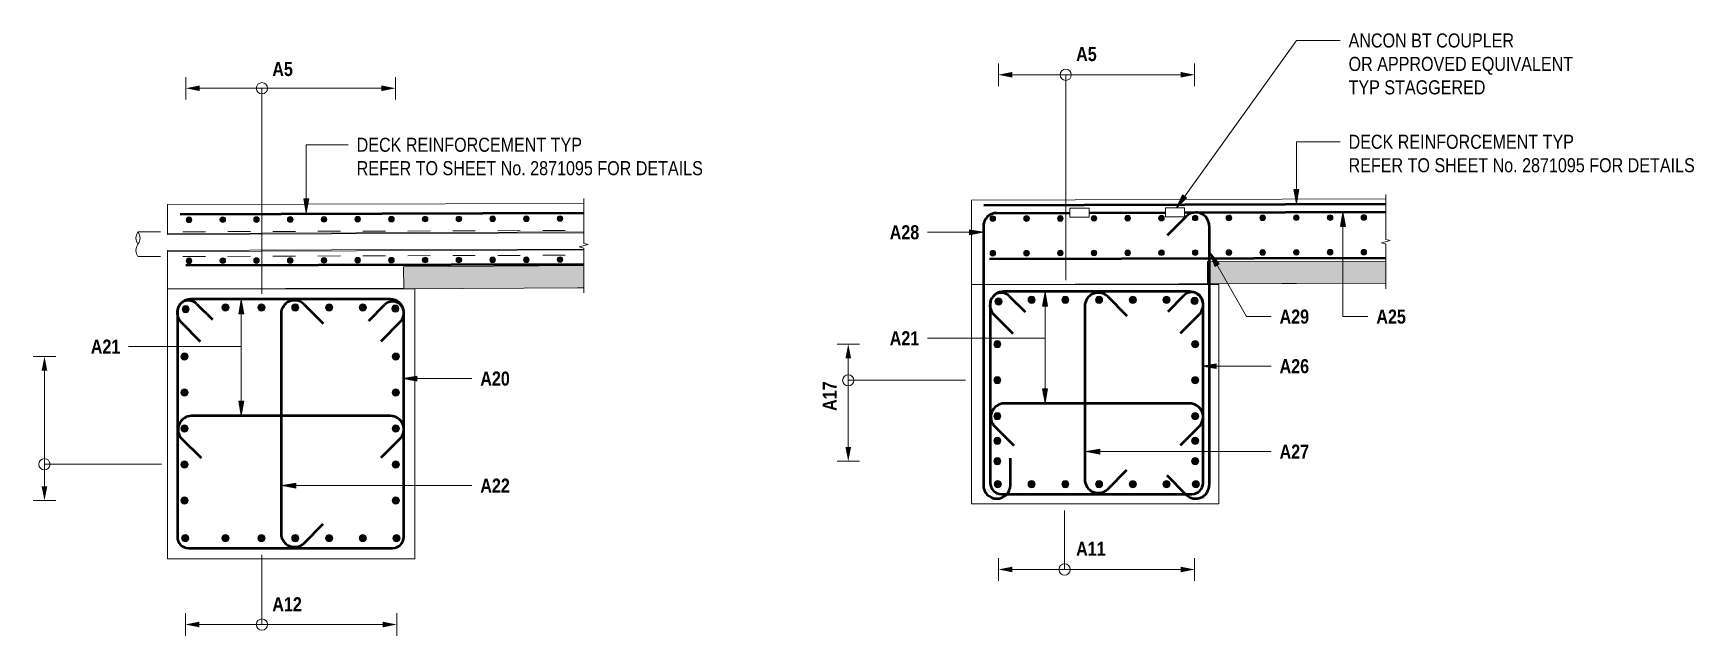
# Model space of a CAD drawing. Header units: metres. Extents: x 1652 to 1749, y -583 to 22.
# Drawn here: x 1739.14 to 1746.52, y 17.42 to 20.1 of the extents above; entities that cross this region are included whole.
import ezdxf

# ---------------------------------------------------------------- set-up
doc = ezdxf.new("R2010")
doc.units = ezdxf.units.M
doc.linetypes.add('JacobsDash', pattern=[0.0045, 0.003, -0.0015])
for name, color, linetype, lineweight in [('BRIDGE-ABUTMENT-CONC', 7, 'Continuous', 50), ('D-BDGE', 7, 'Continuous', 13), ('D-BDGE-18-SOLID', 7, 'Continuous', 9), ('D-BDGE-FLOOR', 7, 'Continuous', 50), ('D-BDGE-FLOOR-HID', 7, 'JacobsDash', 18), ('D-BDGE-FRAMING', 7, 'Continuous', 50), ('D-BDGE-LINE', 7, 'Continuous', 9), ('D-ENHA-GEN-LINE', 7, 'Continuous', 9), ('D-ENHA-TEXT', 7, 'Continuous', 9)]:
    doc.layers.add(name, color=color, linetype=linetype, lineweight=lineweight)
doc.styles.add('Arial Narrow_2', font='ARIALN.TTF', dxfattribs={"height": 0.0625})
doc.styles.add('Arial Narrow_B_1', font='ARIALNB.TTF', dxfattribs={"height": 0.0625})

# ---------------------------------------------------------------- blocks, each defined once
blk = doc.blocks.new('07_STR_DPS_PermadecPanel - 07_STR_DPS_PermadecPanel-5973115-DRG-1075 - SECTION 02')
at = {"layer": 'D-BDGE-FRAMING', "color": 252, "lineweight": 9, "true_color": 0x888888}
blk.add_line((582.5565, 18.9679), (582.5622, 18.9679), dxfattribs=at)
blk = doc.blocks.new('CS_DET_Reinf_Bar Section_Solid - Reo Dot 32-6113454-DRG-1075 - SECTION 02')
at = {"layer": 'D-BDGE-LINE'}
blk.add_hatch(color=256, dxfattribs=at).paths.add_polyline_path([(580.787, 18.0058), (580.7911, 18.0064), (580.795, 18.008), (580.7983, 18.0105), (580.8008, 18.0138), (580.8024, 18.0177), (580.803, 18.0218), (580.8024, 18.026), (580.8008, 18.0298), (580.7983, 18.0331), (580.795, 18.0357), (580.7911, 18.0373), (580.787, 18.0378), (580.7828, 18.0373), (580.779, 18.0357), (580.7756, 18.0331), (580.7731, 18.0298), (580.7715, 18.026), (580.771, 18.0218), (580.7715, 18.0177), (580.7731, 18.0138), (580.7756, 18.0105), (580.779, 18.008), (580.7828, 18.0064)])
for start, end in [(0, 180), (180, 0)]:
    blk.add_arc((580.787, 18.0218), 0.016, start, end, dxfattribs=at)
blk = doc.blocks.new('T2DExtentArrowReinf_v1 - Extent-6415628-DRG-1075 - SECTION 02')
at = {"layer": 'D-BDGE-LINE'}
for p, q in [((581.1311, 17.4702), (581.1311, 17.78)), ((580.7908, 17.5038), (580.7908, 17.4702)), ((581.6683, 17.4702), (580.8533, 17.4702)), ((581.7308, 17.4602), (581.7308, 17.4964))]:
    blk.add_line(p, q, dxfattribs=at)
blk = doc.blocks.new('T2DExtentArrowReinf_v1 - Extent-6415200-DRG-1075 - SECTION 02')
at = {"layer": 'D-BDGE-LINE'}
for p, q in [((580.154, 18.6618), (580.1902, 18.6618)), ((580.164, 18.5993), (580.164, 18.0843)), ((580.164, 18.183), (580.685, 18.183)), ((580.1977, 18.0218), (580.164, 18.0218))]:
    blk.add_line(p, q, dxfattribs=at)
blk = doc.blocks.new('Repeating Detail - Reo Dot_Scale 25_Section-1695670-DRG-1075 - SECTION 02')
at = {"layer": 'D-BDGE-LINE', "true_color": 0xc7c7c7}
for points in [[(582.3071, 19.2621), (582.3103, 19.2625), (582.3133, 19.2638), (582.3159, 19.2658), (582.3179, 19.2684), (582.3191, 19.2714), (582.3195, 19.2746), (582.3191, 19.2779), (582.3178, 19.2809), (582.3158, 19.2835), (582.3133, 19.2854), (582.3102, 19.2867), (582.307, 19.2871), (582.3038, 19.2867), (582.3008, 19.2854), (582.2982, 19.2834), (582.2962, 19.2808), (582.295, 19.2778), (582.2945, 19.2746), (582.295, 19.2713), (582.2962, 19.2683), (582.2982, 19.2657), (582.3008, 19.2638), (582.3038, 19.2625)], [(582.4571, 19.2626), (582.4603, 19.263), (582.4633, 19.2642), (582.4659, 19.2662), (582.4679, 19.2688), (582.4691, 19.2719), (582.4695, 19.2751), (582.4691, 19.2783), (582.4678, 19.2813), (582.4658, 19.2839), (582.4633, 19.2859), (582.4602, 19.2871), (582.457, 19.2876), (582.4538, 19.2871), (582.4508, 19.2859), (582.4482, 19.2839), (582.4462, 19.2813), (582.445, 19.2783), (582.4445, 19.275), (582.445, 19.2718), (582.4462, 19.2688), (582.4482, 19.2662), (582.4508, 19.2642), (582.4538, 19.263)], [(580.8071, 19.2576), (580.8103, 19.258), (580.8133, 19.2593), (580.8159, 19.2613), (580.8179, 19.2639), (580.8191, 19.2669), (580.8195, 19.2702), (580.8191, 19.2734), (580.8178, 19.2764), (580.8159, 19.279), (580.8133, 19.281), (580.8102, 19.2822), (580.807, 19.2826), (580.8038, 19.2822), (580.8008, 19.2809), (580.7982, 19.2789), (580.7962, 19.2763), (580.795, 19.2733), (580.7945, 19.2701), (580.795, 19.2668), (580.7962, 19.2638), (580.7982, 19.2612), (580.8008, 19.2593), (580.8038, 19.258)], [(580.9571, 19.2581), (580.9603, 19.2585), (580.9633, 19.2598), (580.9659, 19.2617), (580.9679, 19.2643), (580.9691, 19.2674), (580.9695, 19.2706), (580.9691, 19.2738), (580.9678, 19.2768), (580.9659, 19.2794), (580.9633, 19.2814), (580.9602, 19.2826), (580.957, 19.2831), (580.9538, 19.2826), (580.9508, 19.2814), (580.9482, 19.2794), (580.9462, 19.2768), (580.945, 19.2738), (580.9445, 19.2705), (580.945, 19.2673), (580.9462, 19.2643), (580.9482, 19.2617), (580.9508, 19.2597), (580.9538, 19.2585)], [(581.1071, 19.2585), (581.1103, 19.2589), (581.1133, 19.2602), (581.1159, 19.2622), (581.1179, 19.2648), (581.1191, 19.2678), (581.1195, 19.271), (581.1191, 19.2743), (581.1178, 19.2773), (581.115, 19.2806), (581.1133, 19.2819), (581.1102, 19.2831), (581.107, 19.2835), (581.1038, 19.2831), (581.1008, 19.2818), (581.0982, 19.2798), (581.0962, 19.2772), (581.095, 19.2742), (581.0945, 19.271), (581.095, 19.2677), (581.0962, 19.2647), (581.0982, 19.2621), (581.1008, 19.2602), (581.1038, 19.2589)], [(581.2571, 19.259), (581.2603, 19.2594), (581.2633, 19.2607), (581.2659, 19.2626), (581.2679, 19.2652), (581.2691, 19.2683), (581.2695, 19.2715), (581.2691, 19.2747), (581.2678, 19.2777), (581.2659, 19.2803), (581.2633, 19.2823), (581.2602, 19.2835), (581.257, 19.284), (581.2538, 19.2835), (581.2508, 19.2823), (581.2482, 19.2803), (581.2462, 19.2777), (581.245, 19.2747), (581.2445, 19.2714), (581.245, 19.2682), (581.2462, 19.2652), (581.2482, 19.2626), (581.2508, 19.2606), (581.2538, 19.2594)], [(581.4071, 19.2594), (581.4103, 19.2598), (581.4133, 19.2611), (581.4159, 19.2631), (581.4179, 19.2657), (581.4191, 19.2687), (581.4195, 19.2719), (581.4191, 19.2752), (581.4178, 19.2782), (581.4159, 19.2808), (581.4133, 19.2828), (581.4102, 19.284), (581.407, 19.2844), (581.4038, 19.284), (581.4008, 19.2827), (581.3982, 19.2807), (581.3962, 19.2781), (581.395, 19.2751), (581.3945, 19.2719), (581.395, 19.2686), (581.3962, 19.2656), (581.3982, 19.263), (581.4008, 19.2611), (581.4038, 19.2598)], [(581.5571, 19.2599), (581.5603, 19.2603), (581.5633, 19.2616), (581.5659, 19.2635), (581.5679, 19.2661), (581.5691, 19.2692), (581.5695, 19.2724), (581.5691, 19.2756), (581.5678, 19.2786), (581.5659, 19.2812), (581.5633, 19.2832), (581.5602, 19.2844), (581.557, 19.2849), (581.5538, 19.2844), (581.5508, 19.2832), (581.5482, 19.2812), (581.5462, 19.2786), (581.545, 19.2756), (581.5445, 19.2723), (581.545, 19.2691), (581.5462, 19.2661), (581.5482, 19.2635), (581.5508, 19.2615), (581.5538, 19.2603)], [(581.7071, 19.2603), (581.7103, 19.2607), (581.7133, 19.262), (581.7159, 19.264), (581.7179, 19.2666), (581.7191, 19.2696), (581.7195, 19.2728), (581.7191, 19.2761), (581.7178, 19.2791), (581.7159, 19.2817), (581.7133, 19.2837), (581.7102, 19.2849), (581.707, 19.2853), (581.7038, 19.2849), (581.7008, 19.2836), (581.6982, 19.2816), (581.6962, 19.279), (581.695, 19.276), (581.6945, 19.2728), (581.695, 19.2695), (581.6962, 19.2665), (581.6982, 19.2639), (581.7008, 19.262), (581.7038, 19.2607)], [(581.8571, 19.2608), (581.8603, 19.2612), (581.8633, 19.2625), (581.8659, 19.2644), (581.8679, 19.267), (581.8691, 19.2701), (581.8695, 19.2733), (581.8691, 19.2765), (581.8678, 19.2795), (581.8659, 19.2821), (581.8633, 19.2841), (581.8602, 19.2853), (581.857, 19.2858), (581.8538, 19.2853), (581.8508, 19.2841), (581.8482, 19.2821), (581.8462, 19.2795), (581.845, 19.2765), (581.8445, 19.2732), (581.845, 19.27), (581.8462, 19.267), (581.8482, 19.2644), (581.8508, 19.2624), (581.8538, 19.2612)], [(582.0071, 19.2612), (582.0103, 19.2616), (582.0133, 19.2629), (582.0159, 19.2649), (582.0179, 19.2675), (582.0191, 19.2705), (582.0195, 19.2737), (582.0191, 19.277), (582.0178, 19.28), (582.0158, 19.2826), (582.0133, 19.2846), (582.0102, 19.2858), (582.007, 19.2862), (582.0038, 19.2858), (582.0008, 19.2845), (581.9982, 19.2825), (581.9962, 19.2799), (581.995, 19.2769), (581.9945, 19.2737), (581.995, 19.2704), (581.9962, 19.2674), (581.9982, 19.2648), (582.0008, 19.2629), (582.0038, 19.2616)], [(582.1571, 19.2617), (582.1603, 19.2621), (582.1633, 19.2633), (582.1659, 19.2653), (582.1679, 19.2679), (582.1691, 19.271), (582.1695, 19.2742), (582.1691, 19.2774), (582.1678, 19.2804), (582.1658, 19.283), (582.1633, 19.285), (582.1602, 19.2862), (582.157, 19.2867), (582.1538, 19.2862), (582.1508, 19.285), (582.1482, 19.283), (582.1462, 19.2804), (582.145, 19.2774), (582.1445, 19.2741), (582.145, 19.2709), (582.1462, 19.2679), (582.1482, 19.2653), (582.1508, 19.2633), (582.1538, 19.2621)]]:
    blk.add_hatch(color=9, dxfattribs=at).paths.add_polyline_path(points)
at = {"layer": 'D-BDGE-LINE', "color": 252, "true_color": 0x888888}
for centre, start, end in [((582.307, 19.2746), 90.17159, 270.17159), ((582.307, 19.2746), 270.17159, 90.17159), ((582.457, 19.2751), 90.17159, 270.17159), ((582.457, 19.2751), 270.17159, 90.17159), ((580.807, 19.2701), 90.17159, 270.17159), ((580.807, 19.2701), 270.17159, 90.17159), ((580.957, 19.2706), 90.17159, 270.17159), ((580.957, 19.2706), 270.17159, 90.17159), ((581.107, 19.271), 90.17159, 270.17159), ((581.107, 19.271), 270.17159, 90.17159), ((581.257, 19.2715), 90.17159, 270.17159), ((581.257, 19.2715), 270.17159, 90.17159), ((581.407, 19.2719), 90.17159, 270.17159), ((581.407, 19.2719), 270.17159, 90.17159), ((581.557, 19.2724), 90.17159, 270.17159), ((581.557, 19.2724), 270.17159, 90.17159), ((581.707, 19.2728), 90.17159, 270.17159), ((581.707, 19.2728), 270.17159, 90.17159), ((581.857, 19.2733), 90.17159, 270.17159), ((581.857, 19.2733), 270.17159, 90.17159), ((582.007, 19.2737), 90.17159, 270.17159), ((582.007, 19.2737), 270.17159, 90.17159), ((582.157, 19.2742), 90.17159, 270.17159), ((582.157, 19.2742), 270.17159, 90.17159)]:
    blk.add_arc(centre, 0.0125, start, end, dxfattribs=at)
blk = doc.blocks.new('T2DExtentArrowReinf_v1 - Extent-6500212-DRG-1075 - SECTION 02')
at = {"layer": 'D-BDGE-LINE'}
for p, q in [((580.792, 19.8213), (580.792, 19.8549)), ((581.662, 19.8549), (580.8545, 19.8549)), ((581.1311, 19.8549), (581.1311, 18.9414)), ((581.7245, 19.8649), (581.7245, 19.8287))]:
    blk.add_line(p, q, dxfattribs=at)
blk = doc.blocks.new('CS_DET_Pile-Column_BreakLine - Tubular BreakLine-7361537-DRG-1075 - SECTION 02')
at = {"layer": 'D-BDGE-LINE', "color": 143, "lineweight": 18, "true_color": 0x78aac8}
for centre, radius, start, end in [((580.6164, 19.1886), 0.0457, 142.95733, 217.04267), ((580.5435, 19.1886), 0.0456, 322.95733, 37.04267), ((580.6164, 19.1336), 0.0457, 142.95733, 217.04267)]:
    blk.add_arc(centre, radius, start, end, dxfattribs=at)
blk = doc.blocks.new('CS_DET_BreakLine_ViewScale - CS_Std BreakLine-6415726-DRG-1075 - SECTION 02')
at = {"layer": 'D-BDGE-LINE'}
for p, q in [((582.5622, 19.3645), (582.5622, 19.1645)), ((582.5822, 19.1595), (582.5422, 19.1495)), ((582.5422, 19.1495), (582.5622, 19.1445)), ((582.5622, 19.1645), (582.5822, 19.1595)), ((582.5622, 19.1445), (582.5622, 18.9445))]:
    blk.add_line(p, q, dxfattribs=at)
blk = doc.blocks.new('07_STR_DPS_PermadecPanel - 07_STR_DPS_PermadecPanel-5973115-DRG-1075 - SECTION 03')
at = {"layer": 'D-BDGE-FRAMING', "color": 252, "lineweight": 9, "true_color": 0x888888}
for p, q in [((581.762, 18.9912), (581.762, 18.9852)), ((581.762, 18.9852), (582.5549, 18.9876))]:
    blk.add_line(p, q, dxfattribs=at)
blk = doc.blocks.new('CS_DET_Reinf_Bar Section_Solid - Reo Dot 32-6113454-DRG-1075 - SECTION 03')
at = {"layer": 'D-BDGE-LINE'}
blk.add_hatch(color=256, dxfattribs=at).paths.add_polyline_path([(580.827, 18.1808), (580.8311, 18.1814), (580.835, 18.183), (580.8383, 18.1855), (580.8408, 18.1888), (580.8424, 18.1927), (580.843, 18.1968), (580.8424, 18.201), (580.8408, 18.2048), (580.8383, 18.2081), (580.835, 18.2107), (580.8311, 18.2123), (580.827, 18.2128), (580.8228, 18.2123), (580.819, 18.2107), (580.8156, 18.2081), (580.8131, 18.2048), (580.8115, 18.201), (580.811, 18.1968), (580.8115, 18.1927), (580.8131, 18.1888), (580.8156, 18.1855), (580.819, 18.183), (580.8228, 18.1814)])
for start, end in [(0, 180), (180, 0)]:
    blk.add_arc((580.827, 18.1968), 0.016, start, end, dxfattribs=at)
blk = doc.blocks.new('CS_DET_Reinf_Bar Section_Solid - Reo Dot 32-V17-DRG-1075 - SECTION 03')
at = {"layer": 'D-BDGE-LINE'}
blk.add_hatch(color=256, dxfattribs=at).paths.add_polyline_path([(580.8295, 18.0783), (580.8336, 18.0789), (580.8375, 18.0805), (580.8408, 18.083), (580.8433, 18.0863), (580.8449, 18.0902), (580.8454, 18.0949), (580.8449, 18.0985), (580.8433, 18.1023), (580.8408, 18.1056), (580.8375, 18.1082), (580.8336, 18.1098), (580.8289, 18.1102), (580.8253, 18.1098), (580.8215, 18.1082), (580.8181, 18.1056), (580.8156, 18.1023), (580.814, 18.0985), (580.8135, 18.0943), (580.814, 18.0902), (580.8156, 18.0863), (580.8181, 18.083), (580.8215, 18.0805), (580.8253, 18.0789), (580.8289, 18.0784)])
for start, end in [(0, 180), (180, 0)]:
    blk.add_arc((580.8295, 18.0943), 0.016, start, end, dxfattribs=at)
blk = doc.blocks.new('CS_DET_Reinf_Bar Section_Solid - Reo Dot 32-V18-DRG-1075 - SECTION 03')
at = {"layer": 'D-BDGE-LINE'}
blk.add_hatch(color=256, dxfattribs=at).paths.add_polyline_path([(581.7095, 18.0783), (581.7136, 18.0789), (581.7175, 18.0805), (581.7208, 18.083), (581.7233, 18.0863), (581.7249, 18.0902), (581.7254, 18.0949), (581.7249, 18.0985), (581.7233, 18.1023), (581.7208, 18.1056), (581.7175, 18.1082), (581.7136, 18.1098), (581.7095, 18.1103), (581.7053, 18.1098), (581.7015, 18.1082), (581.6981, 18.1056), (581.6956, 18.1023), (581.694, 18.0985), (581.6935, 18.0943), (581.694, 18.0902), (581.6956, 18.0863), (581.6981, 18.083), (581.7015, 18.0805), (581.7053, 18.0789)])
for start, end in [(0, 180), (180, 0)]:
    blk.add_arc((581.7095, 18.0943), 0.016, start, end, dxfattribs=at)
blk = doc.blocks.new('T2DExtentArrowReinf_v1 - Extent-6394538-DRG-1075 - SECTION 03')
at = {"layer": 'D-BDGE-LINE'}
for p, q in [((581.1261, 17.7149), (581.1261, 17.9765)), ((580.832, 17.7486), (580.832, 17.7149)), ((581.7045, 17.7049), (581.7045, 17.7411)), ((581.642, 17.7149), (580.8945, 17.7149))]:
    blk.add_line(p, q, dxfattribs=at)
blk = doc.blocks.new('T2DExtentArrowReinf_v1 - Extent-6395376-DRG-1075 - SECTION 03')
at = {"layer": 'D-BDGE-LINE'}
for p, q in [((580.154, 18.7168), (580.1902, 18.7168)), ((580.164, 18.6543), (580.164, 18.2593)), ((580.164, 18.5561), (580.685, 18.5561)), ((580.1977, 18.1968), (580.164, 18.1968))]:
    blk.add_line(p, q, dxfattribs=at)
blk = doc.blocks.new('Repeating Detail - Reo Dot_Scale 25_Section-1695670-DRG-1075 - SECTION 03')
at = {"layer": 'D-BDGE-LINE', "true_color": 0xc7c7c7}
for points in [[(580.8071, 19.2626), (580.8103, 19.263), (580.8133, 19.2643), (580.8159, 19.2663), (580.8179, 19.2689), (580.8191, 19.2719), (580.8195, 19.2752), (580.8191, 19.2784), (580.8178, 19.2814), (580.8159, 19.284), (580.8133, 19.286), (580.8102, 19.2872), (580.807, 19.2876), (580.8038, 19.2872), (580.8008, 19.2859), (580.7982, 19.2839), (580.7962, 19.2813), (580.795, 19.2783), (580.7945, 19.2751), (580.795, 19.2718), (580.7962, 19.2688), (580.7982, 19.2662), (580.8008, 19.2643), (580.8038, 19.263)], [(580.9571, 19.2631), (580.9603, 19.2635), (580.9633, 19.2648), (580.9659, 19.2667), (580.9679, 19.2693), (580.9691, 19.2724), (580.9695, 19.2756), (580.9691, 19.2788), (580.9678, 19.2818), (580.9659, 19.2844), (580.9633, 19.2864), (580.9602, 19.2876), (580.957, 19.2881), (580.9538, 19.2876), (580.9508, 19.2864), (580.9482, 19.2844), (580.9462, 19.2818), (580.945, 19.2788), (580.9445, 19.2755), (580.945, 19.2723), (580.9462, 19.2693), (580.9482, 19.2667), (580.9508, 19.2647), (580.9538, 19.2635)], [(581.1071, 19.2635), (581.1103, 19.2639), (581.1133, 19.2652), (581.1159, 19.2672), (581.1179, 19.2698), (581.1191, 19.2728), (581.1195, 19.276), (581.1191, 19.2793), (581.1178, 19.2823), (581.1159, 19.2849), (581.1133, 19.2869), (581.1102, 19.2881), (581.107, 19.2885), (581.1038, 19.2881), (581.1008, 19.2868), (581.0982, 19.2848), (581.0962, 19.2822), (581.095, 19.2792), (581.0945, 19.276), (581.095, 19.2727), (581.0962, 19.2697), (581.0982, 19.2671), (581.1008, 19.2652), (581.1038, 19.2639)], [(581.2571, 19.264), (581.2603, 19.2644), (581.2633, 19.2657), (581.2659, 19.2676), (581.2679, 19.2702), (581.2691, 19.2733), (581.2695, 19.2765), (581.2691, 19.2797), (581.2678, 19.2827), (581.2659, 19.2853), (581.2633, 19.2873), (581.2602, 19.2885), (581.257, 19.289), (581.2538, 19.2885), (581.2508, 19.2873), (581.2482, 19.2853), (581.2462, 19.2827), (581.245, 19.2797), (581.2445, 19.2764), (581.245, 19.2732), (581.2462, 19.2702), (581.2482, 19.2676), (581.2508, 19.2656), (581.2538, 19.2644)], [(581.4071, 19.2644), (581.4103, 19.2648), (581.4133, 19.2661), (581.4159, 19.2681), (581.4179, 19.2707), (581.4191, 19.2737), (581.4195, 19.2769), (581.4191, 19.2802), (581.4178, 19.2832), (581.4159, 19.2858), (581.4133, 19.2878), (581.4102, 19.289), (581.407, 19.2894), (581.4038, 19.289), (581.4008, 19.2877), (581.3982, 19.2857), (581.3962, 19.2831), (581.395, 19.2801), (581.3945, 19.2769), (581.395, 19.2736), (581.3962, 19.2706), (581.3982, 19.268), (581.4008, 19.2661), (581.4038, 19.2648)], [(581.5571, 19.2649), (581.5603, 19.2653), (581.5633, 19.2666), (581.5659, 19.2685), (581.5679, 19.2711), (581.5691, 19.2742), (581.5695, 19.2774), (581.5691, 19.2806), (581.5678, 19.2836), (581.5659, 19.2862), (581.5633, 19.2882), (581.5602, 19.2894), (581.557, 19.2899), (581.5538, 19.2894), (581.5508, 19.2882), (581.5482, 19.2862), (581.5462, 19.2836), (581.545, 19.2806), (581.5445, 19.2773), (581.545, 19.2741), (581.5462, 19.2711), (581.5482, 19.2685), (581.5508, 19.2665), (581.5538, 19.2653)], [(581.7071, 19.2653), (581.7103, 19.2657), (581.7133, 19.267), (581.7159, 19.269), (581.7179, 19.2716), (581.7191, 19.2746), (581.7195, 19.2778), (581.7191, 19.2811), (581.7178, 19.2841), (581.7159, 19.2867), (581.7133, 19.2887), (581.7102, 19.2899), (581.707, 19.2903), (581.7038, 19.2899), (581.7008, 19.2886), (581.6982, 19.2866), (581.6962, 19.284), (581.695, 19.281), (581.6945, 19.2778), (581.695, 19.2745), (581.6962, 19.2715), (581.6982, 19.2689), (581.7008, 19.267), (581.7038, 19.2657)], [(581.8571, 19.2658), (581.8603, 19.2662), (581.8633, 19.2675), (581.8659, 19.2694), (581.8679, 19.272), (581.8691, 19.2751), (581.8695, 19.2783), (581.8691, 19.2815), (581.8678, 19.2845), (581.8659, 19.2871), (581.8633, 19.2891), (581.8602, 19.2903), (581.857, 19.2908), (581.8538, 19.2903), (581.8508, 19.2891), (581.8482, 19.2871), (581.8462, 19.2845), (581.845, 19.2815), (581.8445, 19.2782), (581.845, 19.275), (581.8462, 19.272), (581.8482, 19.2694), (581.8508, 19.2674), (581.8538, 19.2662)], [(582.0071, 19.2662), (582.0103, 19.2666), (582.0133, 19.2679), (582.0159, 19.2699), (582.0179, 19.2725), (582.0191, 19.2755), (582.0195, 19.2787), (582.0191, 19.282), (582.0178, 19.285), (582.0158, 19.2876), (582.0133, 19.2896), (582.0102, 19.2908), (582.007, 19.2912), (582.0038, 19.2908), (582.0008, 19.2895), (581.9982, 19.2875), (581.9962, 19.2849), (581.995, 19.2819), (581.9945, 19.2787), (581.995, 19.2754), (581.9962, 19.2724), (581.9982, 19.2698), (582.0008, 19.2679), (582.0038, 19.2666)], [(582.1571, 19.2667), (582.1603, 19.2671), (582.1633, 19.2683), (582.1659, 19.2703), (582.1679, 19.2729), (582.1691, 19.276), (582.1695, 19.2792), (582.1691, 19.2824), (582.1678, 19.2854), (582.1658, 19.288), (582.1633, 19.29), (582.1602, 19.2912), (582.157, 19.2917), (582.1538, 19.2912), (582.1508, 19.29), (582.1482, 19.288), (582.1462, 19.2854), (582.145, 19.2824), (582.1445, 19.2791), (582.145, 19.2759), (582.1462, 19.2729), (582.1482, 19.2703), (582.1508, 19.2683), (582.1538, 19.2671)], [(582.3071, 19.2671), (582.3103, 19.2675), (582.3133, 19.2688), (582.3159, 19.2708), (582.3179, 19.2734), (582.3191, 19.2764), (582.3195, 19.2796), (582.3191, 19.2829), (582.3178, 19.2859), (582.3158, 19.2885), (582.3133, 19.2904), (582.3102, 19.2917), (582.307, 19.2921), (582.3038, 19.2917), (582.3008, 19.2904), (582.2982, 19.2884), (582.2962, 19.2858), (582.295, 19.2828), (582.2945, 19.2796), (582.295, 19.2763), (582.2962, 19.2733), (582.2982, 19.2707), (582.3008, 19.2688), (582.3038, 19.2675)], [(582.4571, 19.2676), (582.4603, 19.268), (582.4633, 19.2692), (582.4659, 19.2712), (582.4679, 19.2738), (582.4691, 19.2769), (582.4695, 19.2801), (582.4691, 19.2833), (582.4678, 19.2863), (582.4658, 19.2889), (582.4633, 19.2909), (582.4602, 19.2921), (582.457, 19.2926), (582.4538, 19.2921), (582.4508, 19.2909), (582.4482, 19.2889), (582.4462, 19.2863), (582.445, 19.2833), (582.4445, 19.28), (582.445, 19.2768), (582.4462, 19.2738), (582.4482, 19.2712), (582.4508, 19.2692), (582.4538, 19.268)]]:
    blk.add_hatch(color=9, dxfattribs=at).paths.add_polyline_path(points)
at = {"layer": 'D-BDGE-LINE', "color": 252, "true_color": 0x888888}
for centre, start, end in [((580.807, 19.2751), 90.17159, 270.17159), ((580.807, 19.2751), 270.17159, 90.17159), ((580.957, 19.2756), 90.17159, 270.17159), ((580.957, 19.2756), 270.17159, 90.17159), ((581.107, 19.276), 90.17159, 270.17159), ((581.107, 19.276), 270.17159, 90.17159), ((581.257, 19.2765), 90.17159, 270.17159), ((581.257, 19.2765), 270.17159, 90.17159), ((581.407, 19.2769), 90.17159, 270.17159), ((581.407, 19.2769), 270.17159, 90.17159), ((581.557, 19.2774), 90.17159, 270.17159), ((581.557, 19.2774), 270.17159, 90.17159), ((581.707, 19.2778), 90.17159, 270.17159), ((581.707, 19.2778), 270.17159, 90.17159), ((581.857, 19.2783), 90.17159, 270.17159), ((581.857, 19.2783), 270.17159, 90.17159), ((582.007, 19.2787), 90.17159, 270.17159), ((582.007, 19.2787), 270.17159, 90.17159), ((582.157, 19.2792), 90.17159, 270.17159), ((582.157, 19.2792), 270.17159, 90.17159), ((582.307, 19.2796), 90.17159, 270.17159), ((582.307, 19.2796), 270.17159, 90.17159), ((582.457, 19.2801), 90.17159, 270.17159), ((582.457, 19.2801), 270.17159, 90.17159)]:
    blk.add_arc(centre, 0.0125, start, end, dxfattribs=at)
blk = doc.blocks.new('T2DExtentArrowReinf_v1 - Extent-6500371-DRG-1075 - SECTION 03')
at = {"layer": 'D-BDGE-LINE'}
for p, q in [((580.832, 19.8813), (580.832, 19.9149)), ((581.642, 19.9149), (580.8945, 19.9149)), ((581.1311, 19.9149), (581.1311, 19.0009)), ((581.7045, 19.9249), (581.7045, 19.8887))]:
    blk.add_line(p, q, dxfattribs=at)
blk = doc.blocks.new('CS_DET_BreakLine_ViewScale - CS_Std BreakLine-6415726-DRG-1075 - SECTION 03')
at = {"layer": 'D-BDGE-LINE'}
for p, q in [((582.5549, 19.3825), (582.5549, 19.1825)), ((582.5749, 19.1775), (582.5349, 19.1675)), ((582.5349, 19.1675), (582.5549, 19.1625)), ((582.5549, 19.1825), (582.5749, 19.1775)), ((582.5549, 19.1625), (582.5549, 18.9625))]:
    blk.add_line(p, q, dxfattribs=at)

msp = doc.modelspace()

# ---------------------------------------------------------------- hatches: boundary and pattern name
at = {"layer": 'D-BDGE-LINE', "true_color": 0xc7ffc7}
for points in [[(1740.7828, 18.9627), (1741.5835, 18.9679), (1741.5835, 19.0661), (1740.7825, 19.061), (1740.7825, 19.0561)], [(1744.3581, 18.9858), (1745.1509, 18.9886), (1745.1509, 19.0867), (1744.3581, 19.0841), (1744.3581, 19.0328)]]:
    msp.add_hatch(color=254, dxfattribs=at).paths.add_polyline_path(points)
at = {"layer": 'D-ENHA-GEN-LINE'}
for points in [[(1743.4905, 19.9024), (1743.4905, 19.9274), (1743.428, 19.9149)], [(1744.238, 19.9024), (1744.3005, 19.9149), (1744.238, 19.9274)], [(1739.8758, 19.8424), (1739.8758, 19.8674), (1739.8133, 19.8549)], [(1740.6833, 19.8424), (1740.7458, 19.8549), (1740.6833, 19.8674)], [(1742.7726, 18.6543), (1742.7601, 18.7168), (1742.7476, 18.6543)], [(1739.1978, 18.5993), (1739.1853, 18.6618), (1739.1728, 18.5993)], [(1742.7601, 18.1968), (1742.7726, 18.2593), (1742.7476, 18.2593)], [(1739.1853, 18.0218), (1739.1978, 18.0843), (1739.1728, 18.0843)], [(1743.4905, 17.7024), (1743.4905, 17.7274), (1743.428, 17.7149)], [(1744.238, 17.7024), (1744.3005, 17.7149), (1744.238, 17.7274)], [(1739.8746, 17.4577), (1739.8746, 17.4827), (1739.8121, 17.4702)], [(1740.6896, 17.4577), (1740.7521, 17.4702), (1740.6896, 17.4827)]]:
    msp.add_hatch(color=256, dxfattribs=at).paths.add_polyline_path(points)
at = {"layer": 'D-ENHA-TEXT'}
for points in [[(1740.3498, 19.3004), (1740.3609, 19.3629), (1740.3388, 19.3629)], [(1744.2192, 19.3233), (1744.2646, 19.3676), (1744.2467, 19.3805)], [(1744.7534, 19.3428), (1744.7645, 19.4053), (1744.7424, 19.4053)], [(1744.9601, 19.3032), (1744.949, 19.2407), (1744.9711, 19.2407)], [(1743.3619, 19.2145), (1743.2994, 19.2255), (1743.2994, 19.2034)], [(1744.369, 19.1225), (1744.3905, 19.0628), (1744.4096, 19.0737)], [(1743.6354, 18.949), (1743.6244, 18.8865), (1743.6465, 18.8865)], [(1740.0607, 18.9143), (1740.0497, 18.8518), (1740.0717, 18.8518)], [(1744.3337, 18.619), (1744.3962, 18.608), (1744.3962, 18.63)], [(1740.779, 18.564), (1740.8415, 18.553), (1740.8415, 18.575)], [(1743.6354, 18.4554), (1743.6465, 18.5179), (1743.6244, 18.5179)], [(1740.0607, 18.4004), (1740.0717, 18.4629), (1740.0497, 18.4629)], [(1743.8163, 18.2389), (1743.8788, 18.2279), (1743.8788, 18.2499)], [(1740.2408, 18.088), (1740.3033, 18.0769), (1740.3033, 18.099)]]:
    msp.add_hatch(color=256, dxfattribs=at).paths.add_polyline_path(points)

# ---------------------------------------------------------------- linework, layer by layer
at = {"layer": 'BRIDGE-ABUTMENT-CONC', "lineweight": 13}
for p, q in [((1740.8329, 18.9625), (1739.7329, 18.9625)), ((1739.7329, 18.9625), (1739.7329, 17.7624)), ((1740.8329, 17.7624), (1740.8329, 18.9625)), ((1740.8329, 18.9625), (1740.8329, 18.9625)), ((1744.408, 18.9822), (1743.308, 18.9822)), ((1743.308, 18.9822), (1743.308, 18.0071)), ((1744.408, 18.0071), (1744.408, 18.9822)), ((1744.408, 18.9822), (1744.408, 18.9822)), ((1743.308, 18.0071), (1744.408, 18.0071)), ((1744.408, 18.0071), (1744.408, 18.0071)), ((1739.7329, 17.7624), (1740.8329, 17.7624)), ((1740.8329, 17.7624), (1740.8329, 17.7624))]:
    msp.add_line(p, q, dxfattribs=at)
at = {"layer": 'D-BDGE', "color": 252, "lineweight": 50, "true_color": 0x888888}
for p, q in [((1739.7882, 19.295), (1741.5835, 19.3004)), ((1743.363, 19.335), (1745.1509, 19.3404)), ((1739.8133, 19.0678), (1741.5835, 19.0732)), ((1743.388, 19.0962), (1745.1509, 19.1015))]:
    msp.add_line(p, q, dxfattribs=at)
at = {"layer": 'D-BDGE', "lineweight": 50}
for p, q in [((1743.4208, 19.3002), (1743.7461, 19.3012)), ((1743.8311, 19.3014), (1744.1711, 19.3024)), ((1744.2586, 19.3027), (1745.1509, 19.3054)), ((1743.361, 19.2402), (1743.361, 18.09)), ((1744.263, 19.2853), (1744.1781, 19.2004)), ((1744.3654, 19.2428), (1744.3654, 18.09)), ((1744.2782, 18.9509), (1743.4502, 18.9509)), ((1743.4764, 18.9311), (1743.5471, 18.8604)), ((1743.9145, 18.9285), (1743.9994, 18.8436)), ((1744.1821, 18.8629), (1744.2528, 18.9336)), ((1739.7763, 18.8613), (1739.7763, 17.86)), ((1740.7235, 18.9164), (1739.8354, 18.9164)), ((1739.8616, 18.8966), (1739.9323, 18.8259)), ((1740.2374, 18.8516), (1740.2374, 17.875)), ((1740.3398, 18.894), (1740.4247, 18.8092)), ((1740.6274, 18.8213), (1740.6981, 18.892)), ((1740.7835, 17.86), (1740.7835, 18.8566)), ((1743.391, 18.8957), (1743.391, 18.1)), ((1743.4078, 18.8484), (1743.4926, 18.7636)), ((1743.8121, 18.886), (1743.8121, 18.115)), ((1744.3206, 18.8484), (1744.2358, 18.7636)), ((1744.3382, 18.1), (1744.3382, 18.8982)), ((1739.793, 18.814), (1739.8779, 18.7292)), ((1740.7659, 18.814), (1740.681, 18.7292)), ((1744.2782, 18.453), (1743.454, 18.453)), ((1740.7235, 18.398), (1739.8393, 18.398)), ((1743.4116, 18.3506), (1743.4964, 18.2657)), ((1744.3206, 18.3506), (1744.2358, 18.2657)), ((1739.7968, 18.2956), (1739.8817, 18.2107)), ((1740.7659, 18.2956), (1740.681, 18.2107)), ((1743.481, 18.09), (1743.481, 18.21)), ((1743.9145, 18.0726), (1743.9994, 18.1574)), ((1744.263, 18.0476), (1744.1781, 18.1324)), ((1743.441, 18.05), (1744.2882, 18.05)), ((1740.3398, 17.8326), (1740.4247, 17.9174)), ((1739.8263, 17.81), (1740.7335, 17.81))]:
    msp.add_line(p, q, dxfattribs=at)
at = {"layer": 'D-BDGE'}
for p, q in [((1743.7461, 19.3213), (1743.8311, 19.3213)), ((1743.7461, 19.2813), (1743.7461, 19.3213)), ((1743.8311, 19.3213), (1743.8311, 19.2813)), ((1744.1711, 19.3226), (1744.2561, 19.3226)), ((1744.1711, 19.2826), (1744.1711, 19.3226)), ((1744.2561, 19.3226), (1744.2561, 19.2826)), ((1743.8311, 19.2813), (1743.7461, 19.2813)), ((1744.2561, 19.2826), (1744.1711, 19.2826))]:
    msp.add_line(p, q, dxfattribs=at)
at = {"layer": 'D-BDGE', "color": 143, "linetype": 'JacobsDash', "lineweight": 18, "true_color": 0x78aac8}
for p, q in [((1739.6013, 19.2161), (1741.5835, 19.2228)), ((1739.6013, 19.1061), (1741.5835, 19.1128))]:
    msp.add_line(p, q, dxfattribs=at)
at = {"layer": 'D-BDGE', "lineweight": 50}
for centre, radius, start, end in [((1743.421, 19.2402), 0.06, 90.17279, 180), ((1744.3054, 19.2428), 0.06, 360, 135), ((1743.4502, 18.8909), 0.06, 90, 225), ((1743.441, 18.8957), 0.05, 45, 180), ((1743.8721, 18.886), 0.06, 45, 180), ((1744.2882, 18.8982), 0.05, 0, 135), ((1744.2782, 18.8909), 0.06, 315, 90), ((1739.8354, 18.8564), 0.06, 90, 225), ((1739.8263, 18.8613), 0.05, 45, 180), ((1740.2974, 18.8516), 0.06, 45, 180), ((1740.7335, 18.8566), 0.05, 0, 135), ((1740.7235, 18.8564), 0.06, 315, 90), ((1743.454, 18.393), 0.06, 90, 225), ((1744.2782, 18.393), 0.06, 315, 90), ((1739.8393, 18.338), 0.06, 90, 225), ((1740.7235, 18.338), 0.06, 315, 90), ((1743.8721, 18.115), 0.06, 180, 315), ((1743.421, 18.09), 0.06, 180, 0), ((1743.441, 18.1), 0.05, 180, 270), ((1744.3054, 18.09), 0.06, 225, 360), ((1744.2882, 18.1), 0.05, 270, 0), ((1739.8263, 17.86), 0.05, 180, 270), ((1740.2974, 17.875), 0.06, 180, 315), ((1740.7335, 17.86), 0.05, 270, 0)]:
    msp.add_arc(centre, radius, start, end, dxfattribs=at)
at = {"layer": 'D-BDGE-18-SOLID', "color": 252, "true_color": 0x888888}
for p, q in [((1741.5835, 19.0661), (1740.7825, 19.061)), ((1745.1509, 19.0867), (1744.3581, 19.0841)), ((1744.3581, 19.0841), (1744.3581, 18.9858)), ((1740.7825, 19.061), (1740.7828, 18.9627)), ((1740.7828, 18.9627), (1741.5835, 18.9679)), ((1744.3581, 18.9858), (1745.1509, 18.9886))]:
    msp.add_line(p, q, dxfattribs=at)
at = {"layer": 'D-BDGE-FLOOR', "color": 252, "lineweight": 9, "true_color": 0x888888}
for p, q in [((1745.1509, 19.3625), (1743.308, 19.3572)), ((1741.5835, 19.3428), (1739.7329, 19.3375)), ((1739.7329, 19.3375), (1739.7329, 19.204)), ((1739.7329, 19.3375), (1739.7329, 19.3375)), ((1743.308, 19.3572), (1743.308, 18.9822)), ((1743.308, 19.3572), (1743.308, 19.3572)), ((1739.7329, 19.1332), (1739.7329, 18.9625)), ((1739.7329, 18.9625), (1740.7828, 18.9655)), ((1741.5552, 18.9677), (1741.5835, 18.9678)), ((1743.308, 18.9822), (1745.1509, 18.9875))]:
    msp.add_line(p, q, dxfattribs=at)
at = {"layer": 'D-BDGE-FLOOR', "color": 252, "lineweight": 9, "true_color": 0x888888, "flags": 128}
for points in [[(1739.7329, 19.204), (1740.8266, 19.2087), (1741.5825, 19.2119)], [(1741.5825, 19.1401), (1740.8266, 19.1373), (1739.7329, 19.1332)]]:
    msp.add_lwpolyline(points, dxfattribs=at)
at = {"layer": 'D-BDGE-FLOOR-HID', "color": 252, "linetype": 'Continuous', "lineweight": 9, "true_color": 0x888888, "flags": 128}
for points in [[(1741.5824, 19.2161), (1740.9927, 19.2137), (1739.7329, 19.2084)], [(1739.7329, 19.1289), (1740.9927, 19.1336), (1741.5824, 19.1359)]]:
    msp.add_lwpolyline(points, dxfattribs=at)
at = {"layer": 'D-ENHA-GEN-LINE'}
for p, q in [((1743.428, 19.8649), (1743.428, 19.9649)), ((1744.3005, 19.9649), (1744.3005, 19.8649)), ((1739.8133, 19.8049), (1739.8133, 19.9049)), ((1740.7458, 19.9049), (1740.7458, 19.8049)), ((1743.4905, 19.9149), (1743.5155, 19.9149)), ((1744.238, 19.9149), (1744.213, 19.9149)), ((1739.8758, 19.8549), (1739.9008, 19.8549)), ((1740.6833, 19.8549), (1740.6583, 19.8549)), ((1742.7101, 18.7168), (1742.8101, 18.7168)), ((1739.1353, 18.6618), (1739.2353, 18.6618)), ((1742.7601, 18.6543), (1742.7601, 18.6293)), ((1739.1853, 18.5993), (1739.1853, 18.5743)), ((1742.7601, 18.2593), (1742.7601, 18.2843)), ((1742.8101, 18.1968), (1742.7101, 18.1968)), ((1739.1853, 18.0843), (1739.1853, 18.1093)), ((1739.2353, 18.0218), (1739.1353, 18.0218)), ((1743.428, 17.7649), (1743.428, 17.6649)), ((1744.3005, 17.6649), (1744.3005, 17.7649)), ((1743.4905, 17.7149), (1743.5155, 17.7149)), ((1744.238, 17.7149), (1744.213, 17.7149)), ((1739.8121, 17.5202), (1739.8121, 17.4202)), ((1740.7521, 17.4202), (1740.7521, 17.5202)), ((1739.8746, 17.4702), (1739.8996, 17.4702)), ((1740.6896, 17.4702), (1740.6646, 17.4702))]:
    msp.add_line(p, q, dxfattribs=at)
for centre in [(1740.1524, 19.8549), (1743.7271, 19.9149), (1742.7601, 18.5561), (1739.1853, 18.183), (1743.7221, 17.7149), (1740.1524, 17.4702)]:
    msp.add_circle(centre, 0.025, dxfattribs=at)
at = {"layer": 'D-ENHA-TEXT'}
for p, q in [((1744.2192, 19.3233), (1744.7534, 20.0674)), ((1744.7534, 20.0674), (1744.9477, 20.0674)), ((1740.3498, 19.6037), (1740.5363, 19.6037)), ((1740.3498, 19.3004), (1740.3498, 19.6037)), ((1744.7534, 19.6169), (1744.9477, 19.6169)), ((1744.7534, 19.3428), (1744.7534, 19.6169)), ((1740.3609, 19.3629), (1740.3388, 19.3629)), ((1740.3388, 19.3629), (1740.3498, 19.3004)), ((1740.3498, 19.3004), (1740.3609, 19.3629)), ((1744.2467, 19.3805), (1744.2192, 19.3233)), ((1744.2192, 19.3233), (1744.2646, 19.3676)), ((1744.2646, 19.3676), (1744.2467, 19.3805)), ((1744.7645, 19.4053), (1744.7424, 19.4053)), ((1744.7424, 19.4053), (1744.7534, 19.3428)), ((1744.7534, 19.3428), (1744.7645, 19.4053)), ((1744.9601, 19.3032), (1744.949, 19.2407)), ((1744.9711, 19.2407), (1744.9601, 19.3032)), ((1744.9601, 19.3032), (1744.9601, 18.8395)), ((1743.1143, 19.2145), (1743.1126, 19.2145)), ((1743.3619, 19.2145), (1743.1143, 19.2145)), ((1743.3619, 19.2145), (1743.2994, 19.2255)), ((1743.2994, 19.2255), (1743.2994, 19.2034)), ((1743.2994, 19.2034), (1743.3619, 19.2145)), ((1744.949, 19.2407), (1744.9711, 19.2407)), ((1744.369, 19.1225), (1744.3905, 19.0628)), ((1744.4096, 19.0737), (1744.369, 19.1225)), ((1744.369, 19.1225), (1744.5306, 18.8395)), ((1744.3905, 19.0628), (1744.4096, 19.0737)), ((1743.6354, 18.949), (1743.6244, 18.8865)), ((1743.6465, 18.8865), (1743.6354, 18.949)), ((1743.6354, 18.949), (1743.6354, 18.7432)), ((1740.0607, 18.9143), (1740.0497, 18.8518)), ((1740.0497, 18.8518), (1740.0717, 18.8518)), ((1740.0717, 18.8518), (1740.0607, 18.9143)), ((1740.0607, 18.9143), (1740.0607, 18.7061)), ((1743.6244, 18.8865), (1743.6465, 18.8865)), ((1744.5306, 18.8395), (1744.6408, 18.8395)), ((1744.9601, 18.8395), (1745.0712, 18.8395)), ((1739.5612, 18.7061), (1739.5595, 18.7061)), ((1740.0607, 18.7061), (1739.5612, 18.7061)), ((1740.0607, 18.7061), (1739.5612, 18.7061)), ((1740.0607, 18.4004), (1740.0607, 18.7061)), ((1743.1143, 18.7432), (1743.1126, 18.7432)), ((1743.6354, 18.7432), (1743.1143, 18.7432)), ((1743.6354, 18.7432), (1743.1143, 18.7432)), ((1743.6354, 18.4554), (1743.6354, 18.7432)), ((1744.3962, 18.63), (1744.3337, 18.619)), ((1744.3962, 18.608), (1744.3962, 18.63)), ((1740.8415, 18.575), (1740.779, 18.564)), ((1740.779, 18.564), (1740.8415, 18.553)), ((1740.779, 18.564), (1741.0861, 18.564)), ((1740.8415, 18.553), (1740.8415, 18.575)), ((1744.3337, 18.619), (1744.3962, 18.608)), ((1744.3337, 18.619), (1744.6408, 18.619)), ((1743.6465, 18.5179), (1743.6244, 18.5179)), ((1743.6244, 18.5179), (1743.6354, 18.4554)), ((1743.6354, 18.4554), (1743.6465, 18.5179)), ((1740.0717, 18.4629), (1740.0497, 18.4629)), ((1740.0497, 18.4629), (1740.0607, 18.4004)), ((1740.0607, 18.4004), (1740.0717, 18.4629)), ((1743.8788, 18.2499), (1743.8163, 18.2389)), ((1743.8163, 18.2389), (1743.8788, 18.2279)), ((1743.8163, 18.2389), (1744.6408, 18.2389)), ((1743.8788, 18.2279), (1743.8788, 18.2499)), ((1740.3033, 18.099), (1740.2408, 18.088)), ((1740.2408, 18.088), (1740.3033, 18.0769)), ((1740.2408, 18.088), (1741.0861, 18.088)), ((1740.3033, 18.0769), (1740.3033, 18.099))]:
    msp.add_line(p, q, dxfattribs=at)

# ---------------------------------------------------------------- block references
at = {"layer": 'D-BDGE-FRAMING', "color": 252, "lineweight": 9, "true_color": 0x888888}
for name, p in [('07_STR_DPS_PermadecPanel - 07_STR_DPS_PermadecPanel-5973115-DRG-1075 - SECTION 03', (1162.596, 0)), ('07_STR_DPS_PermadecPanel - 07_STR_DPS_PermadecPanel-5973115-DRG-1075 - SECTION 02', (1159.0213, 0))]:
    msp.add_blockref(name, p, dxfattribs=at)
at = {"layer": 'D-BDGE-LINE'}
for name, p in [('T2DExtentArrowReinf_v1 - Extent-6500371-DRG-1075 - SECTION 03', (1162.596, 0)), ('T2DExtentArrowReinf_v1 - Extent-6500212-DRG-1075 - SECTION 02', (1159.0213, 0)), ('CS_DET_BreakLine_ViewScale - CS_Std BreakLine-6415726-DRG-1075 - SECTION 02', (1159.0213, 0)), ('CS_DET_BreakLine_ViewScale - CS_Std BreakLine-6415726-DRG-1075 - SECTION 03', (1162.596, 0)), ('CS_DET_Reinf_Bar Section_Solid - Reo Dot 32-6113454-DRG-1075 - SECTION 03', (1162.601, 0.71)), ('CS_DET_Reinf_Bar Section_Solid - Reo Dot 32-6113454-DRG-1075 - SECTION 03', (1162.7485, 0.7175)), ('CS_DET_Reinf_Bar Section_Solid - Reo Dot 32-6113454-DRG-1075 - SECTION 03', (1162.8985, 0.7175)), ('CS_DET_Reinf_Bar Section_Solid - Reo Dot 32-6113454-DRG-1075 - SECTION 03', (1163.0485, 0.7175)), ('CS_DET_Reinf_Bar Section_Solid - Reo Dot 32-6113454-DRG-1075 - SECTION 03', (1163.1985, 0.7175)), ('CS_DET_Reinf_Bar Section_Solid - Reo Dot 32-6113454-DRG-1075 - SECTION 03', (1163.3485, 0.7175)), ('CS_DET_Reinf_Bar Section_Solid - Reo Dot 32-6113454-DRG-1075 - SECTION 03', (1163.4735, 0.7125)), ('CS_DET_Reinf_Bar Section_Solid - Reo Dot 32-6113454-DRG-1075 - SECTION 02', (1159.0263, 0.8506)), ('CS_DET_Reinf_Bar Section_Solid - Reo Dot 32-6113454-DRG-1075 - SECTION 02', (1159.2038, 0.8581)), ('CS_DET_Reinf_Bar Section_Solid - Reo Dot 32-6113454-DRG-1075 - SECTION 02', (1159.3638, 0.8581)), ('CS_DET_Reinf_Bar Section_Solid - Reo Dot 32-6113454-DRG-1075 - SECTION 02', (1159.5138, 0.8581)), ('CS_DET_Reinf_Bar Section_Solid - Reo Dot 32-6113454-DRG-1075 - SECTION 02', (1159.6644, 0.8581)), ('CS_DET_Reinf_Bar Section_Solid - Reo Dot 32-6113454-DRG-1075 - SECTION 02', (1159.8144, 0.8581)), ('CS_DET_Reinf_Bar Section_Solid - Reo Dot 32-6113454-DRG-1075 - SECTION 02', (1159.9588, 0.8531)), ('T2DExtentArrowReinf_v1 - Extent-6395376-DRG-1075 - SECTION 03', (1162.596, 0)), ('CS_DET_Reinf_Bar Section_Solid - Reo Dot 32-6113454-DRG-1075 - SECTION 03', (1162.596, 0.52)), ('CS_DET_Reinf_Bar Section_Solid - Reo Dot 32-6113454-DRG-1075 - SECTION 03', (1163.476, 0.52)), ('T2DExtentArrowReinf_v1 - Extent-6415200-DRG-1075 - SECTION 02', (1159.0213, 0)), ('CS_DET_Reinf_Bar Section_Solid - Reo Dot 32-6113454-DRG-1075 - SECTION 02', (1159.0213, 0.64)), ('CS_DET_Reinf_Bar Section_Solid - Reo Dot 32-6113454-DRG-1075 - SECTION 02', (1159.9613, 0.64)), ('CS_DET_Reinf_Bar Section_Solid - Reo Dot 32-6113454-DRG-1075 - SECTION 03', (1162.596, 0.36)), ('CS_DET_Reinf_Bar Section_Solid - Reo Dot 32-6113454-DRG-1075 - SECTION 03', (1163.476, 0.36)), ('CS_DET_Reinf_Bar Section_Solid - Reo Dot 32-6113454-DRG-1075 - SECTION 02', (1159.0213, 0.48)), ('CS_DET_Reinf_Bar Section_Solid - Reo Dot 32-6113454-DRG-1075 - SECTION 02', (1159.9613, 0.48)), ('CS_DET_Reinf_Bar Section_Solid - Reo Dot 32-6113454-DRG-1075 - SECTION 03', (1162.596, 0.2)), ('CS_DET_Reinf_Bar Section_Solid - Reo Dot 32-6113454-DRG-1075 - SECTION 03', (1163.476, 0.2)), ('CS_DET_Reinf_Bar Section_Solid - Reo Dot 32-6113454-DRG-1075 - SECTION 02', (1159.0213, 0.32)), ('CS_DET_Reinf_Bar Section_Solid - Reo Dot 32-6113454-DRG-1075 - SECTION 02', (1159.9613, 0.32)), ('CS_DET_Reinf_Bar Section_Solid - Reo Dot 32-6113454-DRG-1075 - SECTION 03', (1162.596, 0.09)), ('CS_DET_Reinf_Bar Section_Solid - Reo Dot 32-6113454-DRG-1075 - SECTION 03', (1163.476, 0.09)), ('CS_DET_Reinf_Bar Section_Solid - Reo Dot 32-6113454-DRG-1075 - SECTION 02', (1159.0213, 0.16)), ('CS_DET_Reinf_Bar Section_Solid - Reo Dot 32-6113454-DRG-1075 - SECTION 02', (1159.9613, 0.16)), ('CS_DET_Reinf_Bar Section_Solid - Reo Dot 32-6113454-DRG-1075 - SECTION 03', (1162.596, 0)), ('CS_DET_Reinf_Bar Section_Solid - Reo Dot 32-6113454-DRG-1075 - SECTION 03', (1163.476, 0)), ('CS_DET_Reinf_Bar Section_Solid - Reo Dot 32-V17-DRG-1075 - SECTION 03', (1162.596, 0)), ('CS_DET_Reinf_Bar Section_Solid - Reo Dot 32-V18-DRG-1075 - SECTION 03', (1161.866, 0)), ('CS_DET_Reinf_Bar Section_Solid - Reo Dot 32-6113454-DRG-1075 - SECTION 03', (1162.8985, -0.1025)), ('CS_DET_Reinf_Bar Section_Solid - Reo Dot 32-6113454-DRG-1075 - SECTION 03', (1163.0485, -0.1025)), ('CS_DET_Reinf_Bar Section_Solid - Reo Dot 32-6113454-DRG-1075 - SECTION 03', (1163.1985, -0.1025)), ('CS_DET_Reinf_Bar Section_Solid - Reo Dot 32-V18-DRG-1075 - SECTION 03', (1162.466, 0)), ('CS_DET_Reinf_Bar Section_Solid - Reo Dot 32-V18-DRG-1075 - SECTION 03', (1162.596, 0)), ('CS_DET_Reinf_Bar Section_Solid - Reo Dot 32-6113454-DRG-1075 - SECTION 02', (1159.0213, 0)), ('CS_DET_Reinf_Bar Section_Solid - Reo Dot 32-6113454-DRG-1075 - SECTION 02', (1159.9613, 0)), ('T2DExtentArrowReinf_v1 - Extent-6394538-DRG-1075 - SECTION 03', (1162.596, 0)), ('CS_DET_Reinf_Bar Section_Solid - Reo Dot 32-6113454-DRG-1075 - SECTION 02', (1159.0238, -0.1675)), ('CS_DET_Reinf_Bar Section_Solid - Reo Dot 32-6113454-DRG-1075 - SECTION 02', (1159.2038, -0.1675)), ('CS_DET_Reinf_Bar Section_Solid - Reo Dot 32-6113454-DRG-1075 - SECTION 02', (1159.3638, -0.1675)), ('CS_DET_Reinf_Bar Section_Solid - Reo Dot 32-6113454-DRG-1075 - SECTION 02', (1159.5138, -0.1675)), ('CS_DET_Reinf_Bar Section_Solid - Reo Dot 32-6113454-DRG-1075 - SECTION 02', (1159.6644, -0.1675)), ('CS_DET_Reinf_Bar Section_Solid - Reo Dot 32-6113454-DRG-1075 - SECTION 02', (1159.8144, -0.1675)), ('CS_DET_Reinf_Bar Section_Solid - Reo Dot 32-6113454-DRG-1075 - SECTION 02', (1159.9638, -0.1675)), ('T2DExtentArrowReinf_v1 - Extent-6415628-DRG-1075 - SECTION 02', (1159.0213, 0))]:
    msp.add_blockref(name, p, dxfattribs=at)
at = {"layer": 'D-BDGE-LINE', "color": 252, "true_color": 0x888888}
for name, p in [('Repeating Detail - Reo Dot_Scale 25_Section-1695670-DRG-1075 - SECTION 02', (1159.0213, 0)), ('Repeating Detail - Reo Dot_Scale 25_Section-1695670-DRG-1075 - SECTION 03', (1162.596, 0)), ('Repeating Detail - Reo Dot_Scale 25_Section-1695670-DRG-1075 - SECTION 02', (1159.0213, -0.1823)), ('Repeating Detail - Reo Dot_Scale 25_Section-1695670-DRG-1075 - SECTION 03', (1162.596, -0.1539))]:
    msp.add_blockref(name, p, dxfattribs=at)
at = {"layer": 'D-BDGE-LINE', "color": 143, "true_color": 0x78aac8}
msp.add_blockref('CS_DET_Pile-Column_BreakLine - Tubular BreakLine-7361537-DRG-1075 - SECTION 02', (1159.0213, 0), dxfattribs=at)

# ---------------------------------------------------------------- texts
at = {"layer": 'D-ENHA-TEXT', "char_height": 0.0625, "attachment_point": 1, "bg_fill": 3, "box_fill_scale": 1, "bg_fill_color": 256, "bg_fill_transparency": 0}
for s, insert, style in [('ANCON BT COUPLER', (1744.9852, 20.0987), 'Arial Narrow_2'), ('OR APPROVED EQUIVALENT', (1744.9852, 19.9945), 'Arial Narrow_2'), ('DECK REINFORCEMENT TYP', (1744.9852, 19.6482), 'Arial Narrow_2'), ('REFER TO SHEET No. 2871095 FOR DETAILS', (1744.9852, 19.544), 'Arial Narrow_2'), ('A29', (1744.6783, 18.8707), 'Arial Narrow_B_1'), ('A25', (1745.1087, 18.8707), 'Arial Narrow_B_1'), ('A26', (1744.6783, 18.6502), 'Arial Narrow_B_1'), ('A20', (1741.1236, 18.5952), 'Arial Narrow_B_1'), ('A27', (1744.6783, 18.2702), 'Arial Narrow_B_1'), ('A22', (1741.1236, 18.1192), 'Arial Narrow_B_1')]:
    msp.add_mtext(s, dxfattribs=dict(at, insert=insert, style=style))

# ---------------------------------------------------------------- next in the draw order: texts
for s, insert, style in [('A5', (1743.7734, 20.0383), 'Arial Narrow_B_1'), ('A5', (1740.1986, 19.9718), 'Arial Narrow_B_1'), ('TYP STAGGERED', (1744.9852, 19.8903), 'Arial Narrow_2'), ('DECK REINFORCEMENT TYP', (1740.5738, 19.6349), 'Arial Narrow_2'), ('REFER TO SHEET No. 2871095 FOR DETAILS', (1740.5738, 19.5308), 'Arial Narrow_2'), ('A28', (1742.9445, 19.2457), 'Arial Narrow_B_1'), ('A21', (1742.9445, 18.7744), 'Arial Narrow_B_1'), ('A21', (1739.3914, 18.7373), 'Arial Narrow_B_1'), ('A11', (1743.7734, 17.8383), 'Arial Narrow_B_1'), ('A12', (1740.1986, 17.5915), 'Arial Narrow_B_1')]:
    msp.add_mtext(s, dxfattribs=dict(at, insert=insert, style=style))
at = {"layer": 'D-ENHA-TEXT', "insert": (1742.646, 18.4201), "char_height": 0.0625, "attachment_point": 1, "rotation": 90, "style": 'Arial Narrow_B_1', "bg_fill": 3, "box_fill_scale": 1, "bg_fill_color": 256, "bg_fill_transparency": 0}
msp.add_mtext('A17', dxfattribs=at)

doc.saveas('drawing.dxf')
